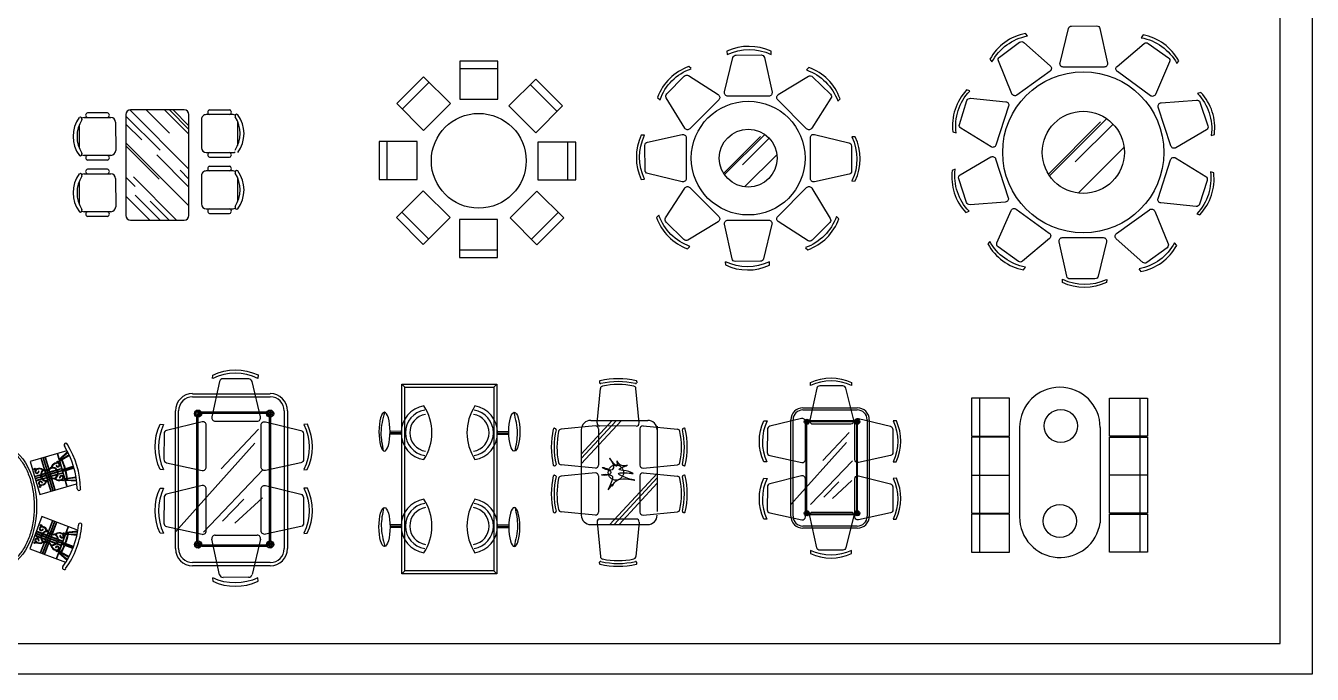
# Model space of a CAD drawing. Header units: inches. Extents: x 10.6 to 53.1, y 11.1 to 35.9.
# Drawn here: x 18.02 to 31.59, y 11.09 to 17.93 of the extents above; entities that cross this region are included whole.
import ezdxf

# ---------------------------------------------------------------- set-up
doc = ezdxf.new("R2010")
doc.units = ezdxf.units.IN
doc.header["$MEASUREMENT"] = 0
for name, color, linetype in [('02', 2, 'Continuous'), ('8', 8, 'Continuous'), ('kadrbm', 4, 'Continuous')]:
    doc.layers.add(name, color=color, linetype=linetype)
pattern_1 = [(50, (21.754027, 13.288311), (0.009508687, -0.000831902), [0.00099427, -0.01093699]), (355, (21.754027, 13.288311), (-0.00183942, 0.00997178), [0.000795417, -0.00874959]), (100.4514, (21.754819, 13.288242), (0.007669273, 0.00913987), [0.000845, -0.00929501]), (46.1842, (21.754027, 13.290962), (0.01414837, -0.00219428), [0.00149141, -0.01640548]), (96.6356, (21.755206, 13.29078), (0.01239078, 0.01291384), [0.0012675, -0.01394251]), (351.1842, (21.754027, 13.290962), (0.01239077, 0.01291385), [0.00119313, -0.01312439]), (21, (21.755353, 13.2902995), (0.00791317, -0.0053375), [0.00099427, -0.01093699]), (326, (21.755353, 13.2902995), (0.00322562, 0.00961328), [0.000795417, -0.00874959]), (71.4514, (21.756012, 13.289855), (0.011138794, 0.004275773), [0.000845, -0.00929501]), (37.5, (21.754027, 13.288311), (0.0001612027, 0.004413159), [0, -0.008643535, 0, -0.00888216, 0, -0.008782733]), (7.5, (21.754027, 13.288311), (0.003487501, 0.005228699), [0, -0.005064157, 0, -0.008444681, 0, -0.003347381]), (327.5, (21.7510707, 13.288311), (0.0070768604, -0.000299009), [0, -0.003314239, 0, -0.010340426, 0, -0.01372095]), (317.5, (21.749745, 13.288311), (0.007731273, 0.001327087), [0, -0.00430851, 0, -0.006867103, 0, -0.009743863])]
pattern_2 = [(50, (27.5972034, 13.3680056), (0.00665608, -0.000582332), [0.00069599, -0.007655892]), (355, (27.5972034, 13.3680056), (-0.001287594, 0.006980245), [0.000556792, -0.006124714]), (100.4514, (27.597758, 13.367957), (0.00536849, 0.00639791), [0.0005915, -0.006506507]), (46.1842, (27.597203, 13.3698615), (0.009903857, -0.001535995), [0.001043985, -0.01148384]), (96.6356, (27.598029, 13.369734), (0.00867355, 0.009039686), [0.00088725, -0.00975976]), (351.1842, (27.597203, 13.369862), (0.00867354, 0.00903969), [0.00083519, -0.00918707]), (21, (27.5981314, 13.3693975), (0.00553922, -0.00373625), [0.00069599, -0.007655892]), (326, (27.5981314, 13.3693975), (0.002257934, 0.006729297), [0.000556792, -0.006124714]), (71.4514, (27.598593, 13.369086), (0.007797156, 0.00299304), [0.0005915, -0.006506507]), (37.5, (27.5972034, 13.3680056), (0.000112842, 0.0030892114), [0, -0.006050475, 0, -0.006217512, 0, -0.006147913]), (7.5, (27.5972034, 13.3680056), (0.002441251, 0.003660089), [0, -0.00354491, 0, -0.005911277, 0, -0.002343167]), (327.5, (27.595134, 13.3680056), (0.0049538023, -0.0002093063), [0, -0.002319967, 0, -0.007238298, 0, -0.009604664]), (317.5, (27.594206, 13.3680056), (0.005411891, 0.000928961), [0, -0.003015957, 0, -0.004806972, 0, -0.006820704])]

# ---------------------------------------------------------------- blocks, each defined once
blk = doc.blocks.new('kadrbm')
at = {"layer": 'kadrbm', "color": 4}
blk.add_lwpolyline([(0, 0), (0, 24.797), (21, 24.797), (21, 0), (0, 0)], close=True, dxfattribs=at)
blk.add_lwpolyline([(20.663, 0.326), (20.663, 24.46), (0.337, 24.46), (0.337, 0.326), (20.663, 0.326)], dxfattribs=at)

msp = doc.modelspace()

# ---------------------------------------------------------------- hatches: boundary and pattern name
at = {"layer": '8'}
h = msp.add_hatch(dxfattribs=at)
h.set_pattern_fill('AR-RROOF', color=256, scale=0.297, angle=315, style=0)
h.set_pattern_definition([(315, (20.05584, 24.08167), (0.672034, -0.252013), [4.455, -0.594, 1.485, -0.297]), (315, (20.44016, 23.90736), (0.069304, 0.489325), [0.891, -0.09801, 1.782, -0.22275]), (315, (20.33935, 24.15517), (1.232763, -0.9513485), [2.376, -0.4158, 1.188, -0.297])])
h.paths.add_polyline_path([(19.691, 15.879, 0.414214), (19.741, 15.929), (19.741, 16.993, 0.414214), (19.691, 17.043), (19.126, 17.043, 0.414214), (19.076, 16.993), (19.076, 15.929, 0.414214), (19.126, 15.879)])
h = msp.add_hatch(dxfattribs=at)
h.set_pattern_fill('AR-RROOF', color=256, scale=0.541785, angle=45, style=0)
h.set_pattern_definition([(45, (-78.5668, 8.44856), (0.4597196, 1.2259188), [8.12677, -1.08357, 2.708924, -0.541785]), (45, (-78.24885, 9.14964), (-0.892622, 0.126423), [1.625354, -0.178789, 3.250708, -0.406339]), (45, (-78.7009, 8.96575), (1.7354414, 2.2487949), [4.334278, -0.758499, 2.167139, -0.541785])])
h.paths.add_polyline_path([(29.604, 16.595, 1), (28.738, 16.595, 1)])
h = msp.add_hatch(dxfattribs=at)
h.set_pattern_fill('AR-RROOF', color=256, scale=0.382436, angle=45, style=0)
h.set_pattern_definition([(45, (-50.41177, 10.7838), (0.324508, 0.8653545), [5.736544, -0.764873, 1.912181, -0.382436]), (45, (-50.1873, 11.27866), (-0.6300862, 0.0892397), [1.147309, -0.126204, 2.294618, -0.286827]), (45, (-50.50642, 11.14885), (1.2250174, 1.5873846), [3.05949, -0.535411, 1.529745, -0.382436])])
h.paths.add_polyline_path([(25.944, 16.534, 1), (25.333, 16.534, 1)])
h = msp.add_hatch(dxfattribs=at)
h.set_pattern_fill('AR-CONC,_I', color=256, scale=0.001326, angle=360, style=2)
h.set_pattern_definition(pattern_1)
edge = h.paths.add_edge_path()
edge.add_arc((19.837, 13.838), 0.038, 0, 360)
h = msp.add_hatch(dxfattribs=at)
h.set_pattern_fill('AR-CONC,_I', color=256, scale=0.001326, angle=360, style=2)
h.set_pattern_definition(pattern_1)
edge = h.paths.add_edge_path()
edge.add_arc((20.597, 13.838), 0.038, 0, 360)
h = msp.add_hatch(dxfattribs=at)
h.set_pattern_fill('AR-CONC,_I', color=256, scale=0.000927987, angle=360, style=2)
h.set_pattern_definition(pattern_2)
edge = h.paths.add_edge_path()
edge.add_arc((26.256, 13.753), 0.0266, 0, 360)
h = msp.add_hatch(dxfattribs=at)
h.set_pattern_fill('AR-CONC,_I', color=256, scale=0.000927987, angle=360, style=2)
h.set_pattern_definition(pattern_2)
edge = h.paths.add_edge_path()
edge.add_arc((26.787, 13.753), 0.0266, 0, 360)
h = msp.add_hatch(dxfattribs=at)
h.set_pattern_fill('AR-CONC,_I', color=256, scale=0.000927987, angle=360, style=2)
h.set_pattern_definition(pattern_2)
edge = h.paths.add_edge_path()
edge.add_arc((26.256, 12.787), 0.0266, 0, 360)
h.paths.add_polyline_path([(26.212, 12.819), (26.213, 12.819), (26.213, 12.82), (26.212, 12.82)], flags=9)
h = msp.add_hatch(dxfattribs=at)
h.set_pattern_fill('AR-CONC,_I', color=256, scale=0.000927987, angle=360, style=2)
h.set_pattern_definition(pattern_2)
edge = h.paths.add_edge_path()
edge.add_arc((26.787, 12.787), 0.0266, 0, 360)
h = msp.add_hatch(dxfattribs=at)
h.set_pattern_fill('AR-CONC,_I', color=256, scale=0.001326, angle=360, style=2)
h.set_pattern_definition(pattern_1)
edge = h.paths.add_edge_path()
edge.add_arc((19.837, 12.458), 0.038, 0, 360)
h.paths.add_polyline_path([(19.775, 12.504), (19.777, 12.504), (19.777, 12.505), (19.775, 12.505)], flags=9)
h = msp.add_hatch(dxfattribs=at)
h.set_pattern_fill('AR-CONC,_I', color=256, scale=0.001326, angle=360, style=2)
h.set_pattern_definition(pattern_1)
edge = h.paths.add_edge_path()
edge.add_arc((20.597, 12.458), 0.038, 0, 360)

# ---------------------------------------------------------------- linework, layer by layer
at = {"layer": '02'}
for p, q in [((22.599, 17.557), (22.599, 17.157)), ((22.999, 17.557), (22.599, 17.557)), ((22.999, 17.157), (22.999, 17.557)), ((22.215, 17.392), (21.932, 17.11)), ((22.498, 17.11), (22.215, 17.392)), ((22.995, 17.475), (22.599, 17.475)), ((23.398, 17.368), (23.115, 17.085)), ((23.68, 17.085), (23.398, 17.368)), ((22.27, 17.332), (21.995, 17.057)), ((23.62, 17.03), (23.345, 17.305)), ((21.932, 17.11), (22.215, 16.827)), ((22.215, 16.827), (22.498, 17.11)), ((22.599, 17.157), (22.999, 17.157)), ((18.636, 16.962), (18.918, 16.962)), ((18.883, 17.012), (18.671, 17.012)), ((19.076, 16.993), (19.076, 15.929)), ((19.691, 17.043), (19.126, 17.043)), ((19.741, 15.929), (19.741, 16.993)), ((20.206, 16.993), (19.923, 16.993)), ((19.959, 17.043), (20.171, 17.043)), ((22.712, 16.999), (22.712, 16.999)), ((22.778, 16.999), (22.778, 16.999)), ((22.845, 16.999), (22.845, 16.999)), ((23.115, 17.085), (23.398, 16.802)), ((23.398, 16.802), (23.68, 17.085)), ((18.586, 16.638), (18.586, 16.886)), ((18.968, 16.912), (18.969, 16.613)), ((19.873, 16.943), (19.873, 16.644)), ((20.255, 16.669), (20.256, 16.917)), ((22.146, 16.709), (21.746, 16.709)), ((21.746, 16.709), (21.746, 16.309)), ((21.827, 16.705), (21.827, 16.316)), ((22.146, 16.309), (22.146, 16.709)), ((23.819, 16.704), (23.419, 16.704)), ((23.419, 16.704), (23.419, 16.304)), ((23.737, 16.308), (23.737, 16.696)), ((23.819, 16.304), (23.819, 16.704)), ((18.919, 16.563), (18.636, 16.563)), ((19.923, 16.594), (20.206, 16.594)), ((18.883, 16.513), (18.671, 16.513)), ((18.883, 16.418), (18.671, 16.418)), ((19.958, 16.544), (20.17, 16.544)), ((19.959, 16.449), (20.171, 16.449)), ((18.586, 16.045), (18.586, 16.292)), ((18.636, 16.368), (18.918, 16.368)), ((18.968, 16.318), (18.969, 16.019)), ((19.873, 16.349), (19.873, 16.05)), ((20.206, 16.399), (19.923, 16.399)), ((20.255, 16.075), (20.256, 16.323)), ((21.746, 16.309), (22.146, 16.309)), ((23.419, 16.304), (23.819, 16.304)), ((22.211, 16.189), (21.928, 15.906)), ((22.494, 15.906), (22.211, 16.189)), ((23.41, 16.186), (23.127, 15.903)), ((23.693, 15.903), (23.41, 16.186)), ((18.919, 15.969), (18.636, 15.969)), ((18.883, 15.919), (18.671, 15.919)), ((19.126, 15.879), (19.691, 15.879)), ((19.923, 16), (20.206, 16)), ((19.958, 15.95), (20.17, 15.95)), ((21.928, 15.906), (22.211, 15.623)), ((21.989, 15.961), (22.264, 15.686)), ((22.211, 15.623), (22.494, 15.906)), ((22.595, 15.886), (22.595, 15.486)), ((22.995, 15.886), (22.595, 15.886)), ((22.995, 15.486), (22.995, 15.886)), ((23.127, 15.903), (23.41, 15.62)), ((23.355, 15.681), (23.63, 15.956)), ((23.41, 15.62), (23.693, 15.903)), ((22.595, 15.486), (22.995, 15.486)), ((22.599, 15.567), (22.988, 15.567)), ((22.017, 14.119), (21.987, 14.149)), ((22.957, 14.119), (22.987, 14.149)), ((24.069, 14.173), (24.071, 14.163)), ((24.464, 14.173), (24.462, 14.163)), ((19.78, 14.048), (20.598, 14.048)), ((19.78, 14.015), (20.598, 14.015)), ((24.044, 13.74), (24.079, 14.103)), ((24.488, 13.74), (24.454, 14.102)), ((27.994, 14.001), (27.994, 13.601)), ((28.394, 14.001), (27.994, 14.001)), ((28.076, 13.997), (28.076, 13.608)), ((28.394, 13.601), (28.394, 14.001)), ((29.767, 13.997), (29.767, 13.608)), ((19.598, 12.414), (19.598, 13.867)), ((19.631, 12.414), (19.631, 13.867)), ((20.558, 13.852), (19.877, 13.852)), ((20.558, 13.839), (19.877, 13.839)), ((20.746, 13.867), (20.746, 12.414)), ((20.779, 13.867), (20.779, 12.414)), ((26.215, 13.9), (26.788, 13.9)), ((26.215, 13.877), (26.788, 13.877)), ((19.822, 13.797), (19.822, 12.493)), ((19.836, 13.797), (19.836, 12.493)), ((20.591, 12.493), (20.591, 13.797)), ((20.604, 12.493), (20.604, 13.797)), ((24.027, 13.708), (23.665, 13.674)), ((23.878, 13.308), (24.301, 13.767)), ((23.878, 13.364), (24.249, 13.767)), ((23.878, 13.412), (24.205, 13.767)), ((23.978, 13.767), (24.578, 13.767)), ((24.458, 13.707), (24.074, 13.708)), ((24.529, 13.708), (24.892, 13.674)), ((24.678, 13.704), (24.678, 12.804)), ((26.088, 12.756), (26.088, 13.773)), ((26.111, 12.756), (26.111, 13.773)), ((26.245, 13.724), (26.245, 12.811)), ((26.254, 13.724), (26.254, 12.811)), ((26.76, 13.762), (26.283, 13.762)), ((26.76, 13.753), (26.283, 13.753)), ((26.783, 12.811), (26.783, 13.724)), ((26.792, 12.811), (26.792, 13.724)), ((26.892, 13.773), (26.892, 12.756)), ((26.915, 13.773), (26.915, 12.756)), ((20.476, 13.675), (20.081, 13.254)), ((21.979, 13.651), (21.861, 13.652)), ((21.979, 13.636), (21.861, 13.637)), ((21.979, 13.621), (21.861, 13.622)), ((22.995, 13.651), (23.114, 13.652)), ((22.996, 13.636), (23.114, 13.637)), ((22.996, 13.621), (23.114, 13.622)), ((23.595, 13.684), (23.605, 13.681)), ((23.878, 13.667), (23.878, 12.767)), ((24.06, 13.678), (24.06, 13.294)), ((24.497, 13.678), (24.497, 13.294)), ((24.962, 13.684), (24.952, 13.681)), ((26.702, 13.639), (26.426, 13.344)), ((27.994, 13.601), (28.394, 13.601)), ((28.394, 13.589), (27.994, 13.589)), ((27.994, 13.589), (27.994, 12.789)), ((28.076, 13.585), (28.076, 13.196)), ((28.394, 12.789), (28.394, 13.589)), ((28.499, 13.692), (28.499, 12.749)), ((29.349, 13.692), (29.349, 12.687)), ((29.767, 13.585), (29.767, 13.196)), ((18.452, 13.446), (18.066, 13.332)), ((18.462, 13.437), (18.374, 13.354)), ((20.437, 13.527), (19.599, 12.59)), ((26.675, 13.535), (26.089, 12.879)), ((18.066, 13.332), (18.169, 12.985)), ((18.229, 13.209), (18.183, 13.363)), ((18.223, 13.244), (18.187, 13.364)), ((18.242, 13.244), (18.205, 13.37)), ((18.247, 13.245), (18.209, 13.371)), ((18.263, 13.251), (18.226, 13.376)), ((18.267, 13.253), (18.23, 13.377)), ((18.455, 13.072), (18.354, 13.414)), ((18.458, 13.073), (18.357, 13.415)), ((18.389, 13.362), (18.375, 13.35)), ((18.396, 13.351), (18.38, 13.34)), ((18.399, 13.346), (18.381, 13.335)), ((18.466, 13.428), (18.394, 13.366)), ((18.478, 13.404), (18.401, 13.354)), ((18.482, 13.396), (18.404, 13.349)), ((24.027, 13.264), (23.665, 13.298)), ((24.294, 13.294), (24.215, 13.294)), ((24.53, 13.264), (24.892, 13.298)), ((26.294, 12.878), (26.736, 13.339)), ((18.176, 13.193), (18.115, 13.176)), ((18.176, 13.187), (18.117, 13.17)), ((18.178, 13.172), (18.121, 13.155)), ((18.18, 13.166), (18.123, 13.149)), ((18.229, 13.209), (18.182, 13.195)), ((18.23, 13.203), (18.182, 13.189)), ((18.235, 13.188), (18.184, 13.173)), ((18.236, 13.183), (18.186, 13.168)), ((18.242, 13.165), (18.196, 13.151)), ((18.243, 13.159), (18.201, 13.147)), ((18.233, 13.21), (18.225, 13.238)), ((18.235, 13.188), (18.23, 13.203)), ((18.251, 13.215), (18.233, 13.21)), ((18.252, 13.21), (18.235, 13.204)), ((18.239, 13.19), (18.235, 13.204)), ((18.242, 13.165), (18.236, 13.183)), ((18.257, 13.195), (18.239, 13.19)), ((18.258, 13.189), (18.241, 13.184)), ((18.246, 13.166), (18.241, 13.184)), ((18.249, 13.139), (18.243, 13.159)), ((18.251, 13.215), (18.244, 13.239)), ((18.264, 13.171), (18.246, 13.166)), ((18.255, 13.217), (18.248, 13.24)), ((18.265, 13.165), (18.248, 13.16)), ((18.253, 13.142), (18.248, 13.16)), ((18.257, 13.195), (18.252, 13.21)), ((18.271, 13.222), (18.255, 13.217)), ((18.273, 13.216), (18.257, 13.211)), ((18.261, 13.196), (18.257, 13.211)), ((18.264, 13.171), (18.258, 13.189)), ((18.277, 13.201), (18.261, 13.196)), ((18.279, 13.195), (18.263, 13.19)), ((18.268, 13.173), (18.263, 13.19)), ((18.271, 13.222), (18.264, 13.245)), ((18.27, 13.151), (18.265, 13.165)), ((18.276, 13.223), (18.268, 13.247)), ((18.284, 13.177), (18.268, 13.173)), ((18.286, 13.172), (18.27, 13.167)), ((18.274, 13.153), (18.27, 13.167)), ((18.277, 13.201), (18.273, 13.216)), ((18.345, 13.243), (18.276, 13.223)), ((18.349, 13.238), (18.277, 13.217)), ((18.282, 13.202), (18.277, 13.217)), ((18.284, 13.177), (18.279, 13.195)), ((18.355, 13.224), (18.282, 13.202)), ((18.356, 13.218), (18.283, 13.196)), ((18.289, 13.179), (18.283, 13.196)), ((18.29, 13.157), (18.286, 13.172)), ((18.357, 13.199), (18.289, 13.179)), ((18.355, 13.192), (18.29, 13.173)), ((18.295, 13.158), (18.29, 13.173)), ((18.4, 13.26), (18.351, 13.245)), ((18.402, 13.254), (18.355, 13.24)), ((18.406, 13.239), (18.361, 13.226)), ((18.408, 13.233), (18.362, 13.22)), ((18.415, 13.21), (18.362, 13.194)), ((18.413, 13.215), (18.363, 13.201)), ((18.432, 13.255), (18.407, 13.247)), ((18.434, 13.249), (18.408, 13.241)), ((18.437, 13.24), (18.411, 13.233)), ((18.438, 13.234), (18.413, 13.227)), ((18.524, 13.282), (18.438, 13.256)), ((18.526, 13.276), (18.44, 13.25)), ((18.529, 13.267), (18.442, 13.242)), ((18.53, 13.261), (18.444, 13.236)), ((18.55, 13.169), (18.461, 13.154)), ((18.552, 13.16), (18.461, 13.149)), ((19.893, 12.589), (20.524, 13.247)), ((23.595, 13.288), (23.605, 13.291)), ((23.595, 13.188), (23.605, 13.186)), ((24.027, 13.212), (23.665, 13.178)), ((24.06, 13.182), (24.06, 12.798)), ((24.18, 12.667), (24.678, 13.208)), ((24.224, 12.667), (24.678, 13.16)), ((24.497, 13.182), (24.497, 12.798)), ((24.529, 13.212), (24.892, 13.178)), ((24.962, 13.288), (24.952, 13.291)), ((24.962, 13.188), (24.952, 13.186)), ((27.994, 13.189), (28.394, 13.189)), ((28.076, 13.185), (28.076, 12.796)), ((29.767, 13.185), (29.767, 12.796)), ((18.19, 13.15), (18.128, 13.131)), ((18.194, 13.145), (18.13, 13.126)), ((18.169, 12.985), (18.555, 13.099)), ((18.284, 13.022), (18.251, 13.132)), ((18.288, 13.023), (18.255, 13.135)), ((18.306, 13.028), (18.271, 13.145)), ((18.31, 13.03), (18.276, 13.147)), ((18.326, 13.034), (18.292, 13.151)), ((18.331, 13.036), (18.297, 13.152)), ((18.454, 13.153), (18.436, 13.15)), ((18.455, 13.148), (18.437, 13.146)), ((18.457, 13.135), (18.44, 13.136)), ((18.556, 13.125), (18.442, 13.131)), ((18.555, 13.134), (18.463, 13.135)), ((24.276, 12.667), (24.678, 13.104)), ((26.594, 13.12), (26.436, 12.958)), ((26.731, 13.131), (26.528, 12.943)), ((20.321, 12.934), (20.095, 12.703)), ((20.516, 12.95), (20.226, 12.682)), ((23.595, 12.793), (23.605, 12.795)), ((24.027, 12.768), (23.665, 12.803)), ((24.53, 12.768), (24.892, 12.803)), ((24.962, 12.793), (24.952, 12.795)), ((26.283, 12.782), (26.76, 12.782)), ((26.283, 12.773), (26.76, 12.773)), ((27.994, 12.789), (28.394, 12.789)), ((27.994, 12.777), (27.994, 12.377)), ((28.394, 12.777), (27.994, 12.777)), ((28.076, 12.773), (28.076, 12.385)), ((28.394, 12.377), (28.394, 12.777)), ((29.767, 12.773), (29.767, 12.385)), ((18.19, 12.751), (18.062, 12.412)), ((18.566, 12.609), (18.19, 12.751)), ((18.245, 12.555), (18.302, 12.706)), ((18.262, 12.586), (18.306, 12.704)), ((18.277, 12.575), (18.323, 12.698)), ((18.281, 12.573), (18.327, 12.696)), ((18.297, 12.568), (18.343, 12.69)), ((18.302, 12.567), (18.347, 12.688)), ((18.344, 12.31), (18.469, 12.643)), ((18.347, 12.309), (18.472, 12.642)), ((21.979, 12.667), (21.861, 12.666)), ((21.979, 12.652), (21.861, 12.651)), ((21.979, 12.637), (21.861, 12.636)), ((22.995, 12.637), (23.114, 12.636)), ((22.996, 12.667), (23.114, 12.666)), ((22.996, 12.652), (23.114, 12.651)), ((23.978, 12.667), (24.578, 12.667)), ((24.044, 12.693), (24.079, 12.331)), ((24.458, 12.726), (24.074, 12.726)), ((24.488, 12.693), (24.454, 12.331)), ((26.788, 12.652), (26.215, 12.652)), ((26.788, 12.629), (26.215, 12.629)), ((18.179, 12.524), (18.116, 12.548)), ((18.178, 12.531), (18.118, 12.554)), ((18.181, 12.55), (18.125, 12.571)), ((18.183, 12.556), (18.127, 12.577)), ((18.19, 12.569), (18.132, 12.591)), ((18.194, 12.575), (18.134, 12.597)), ((18.176, 12.373), (18.217, 12.48)), ((18.181, 12.371), (18.222, 12.481)), ((18.229, 12.512), (18.185, 12.529)), ((18.227, 12.506), (18.185, 12.522)), ((18.235, 12.529), (18.186, 12.548)), ((18.237, 12.535), (18.188, 12.554)), ((18.243, 12.55), (18.196, 12.567)), ((18.245, 12.555), (18.2, 12.572)), ((18.219, 12.487), (18.227, 12.506)), ((18.224, 12.487), (18.231, 12.505)), ((18.229, 12.512), (18.235, 12.529)), ((18.248, 12.498), (18.231, 12.505)), ((18.233, 12.51), (18.24, 12.528)), ((18.25, 12.504), (18.233, 12.51)), ((18.237, 12.535), (18.243, 12.55)), ((18.257, 12.521), (18.24, 12.528)), ((18.242, 12.533), (18.247, 12.548)), ((18.259, 12.527), (18.242, 12.533)), ((18.243, 12.484), (18.248, 12.498)), ((18.264, 12.541), (18.247, 12.548)), ((18.247, 12.483), (18.253, 12.497)), ((18.249, 12.554), (18.259, 12.58)), ((18.267, 12.547), (18.249, 12.554)), ((18.25, 12.504), (18.257, 12.521)), ((18.268, 12.491), (18.253, 12.497)), ((18.255, 12.502), (18.261, 12.52)), ((18.27, 12.496), (18.255, 12.502)), ((18.259, 12.527), (18.264, 12.541)), ((18.277, 12.514), (18.261, 12.52)), ((18.263, 12.525), (18.269, 12.54)), ((18.279, 12.519), (18.263, 12.525)), ((18.263, 12.477), (18.268, 12.491)), ((18.267, 12.547), (18.275, 12.57)), ((18.267, 12.474), (18.273, 12.489)), ((18.284, 12.534), (18.269, 12.54)), ((18.27, 12.496), (18.277, 12.514)), ((18.271, 12.545), (18.279, 12.568)), ((18.287, 12.54), (18.271, 12.545)), ((18.336, 12.465), (18.273, 12.489)), ((18.275, 12.495), (18.281, 12.512)), ((18.341, 12.47), (18.275, 12.495)), ((18.279, 12.519), (18.284, 12.534)), ((18.353, 12.485), (18.281, 12.512)), ((18.283, 12.518), (18.289, 12.532)), ((18.355, 12.491), (18.283, 12.518)), ((18.287, 12.54), (18.295, 12.562)), ((18.358, 12.506), (18.289, 12.532)), ((18.291, 12.538), (18.3, 12.562)), ((18.359, 12.512), (18.291, 12.538)), ((18.403, 12.467), (18.358, 12.483)), ((18.405, 12.472), (18.361, 12.489)), ((18.41, 12.487), (18.364, 12.504)), ((18.412, 12.492), (18.365, 12.51)), ((18.463, 12.562), (18.443, 12.564)), ((18.464, 12.567), (18.445, 12.569)), ((18.465, 12.58), (18.447, 12.579)), ((18.568, 12.597), (18.448, 12.584)), ((18.56, 12.552), (18.469, 12.562)), ((18.561, 12.561), (18.47, 12.567)), ((18.567, 12.587), (18.471, 12.581)), ((20.065, 12.137), (19.982, 12.512)), ((20.018, 12.556), (20.461, 12.556)), ((20.496, 12.512), (20.406, 12.139)), ((18.062, 12.412), (18.439, 12.271)), ((18.198, 12.364), (18.241, 12.479)), ((18.202, 12.363), (18.245, 12.477)), ((18.218, 12.357), (18.261, 12.471)), ((18.222, 12.355), (18.265, 12.468)), ((18.395, 12.443), (18.342, 12.463)), ((18.396, 12.449), (18.347, 12.468)), ((18.456, 12.29), (18.368, 12.365)), ((18.383, 12.359), (18.37, 12.369)), ((18.389, 12.37), (18.374, 12.379)), ((18.392, 12.375), (18.375, 12.383)), ((18.461, 12.298), (18.388, 12.355)), ((18.473, 12.321), (18.395, 12.367)), ((18.478, 12.329), (18.397, 12.372)), ((18.427, 12.449), (18.403, 12.458)), ((18.43, 12.455), (18.405, 12.464)), ((18.433, 12.463), (18.408, 12.473)), ((18.435, 12.469), (18.411, 12.478)), ((18.517, 12.415), (18.433, 12.447)), ((18.52, 12.421), (18.435, 12.452)), ((18.523, 12.429), (18.439, 12.461)), ((18.525, 12.435), (18.441, 12.467)), ((19.877, 12.452), (20.558, 12.452)), ((19.877, 12.439), (20.558, 12.439)), ((27.994, 12.377), (28.394, 12.377)), ((20.598, 12.266), (19.78, 12.266)), ((20.598, 12.233), (19.78, 12.233)), ((24.069, 12.26), (24.071, 12.27)), ((24.464, 12.261), (24.462, 12.27)), ((20.371, 12.111), (20.101, 12.109)), ((22.017, 12.179), (21.987, 12.149)), ((22.957, 12.179), (22.987, 12.149))]:
    msp.add_line(p, q, dxfattribs=at)
for points in [[(29.048, 17.928), (29.311, 17.93, -0.354445), (29.346, 17.902), (29.426, 17.537, -0.479008), (29.392, 17.495), (28.96, 17.495, -0.486085), (28.926, 17.538), (29.014, 17.901, -0.343643)], [(28.288, 17.601), (28.5, 17.757, -0.354445), (28.544, 17.755), (28.823, 17.507, -0.479008), (28.821, 17.452), (28.472, 17.199, -0.486085), (28.418, 17.214), (28.276, 17.559, -0.343643)], [(29.855, 17.745), (30.069, 17.592, -0.354445), (30.081, 17.55), (29.932, 17.207, -0.479008), (29.878, 17.193), (29.53, 17.447, -0.486085), (29.527, 17.502), (29.812, 17.744, -0.343643)], [(25.511, 17.622), (25.774, 17.624, -0.354445), (25.809, 17.596), (25.889, 17.231, -0.479008), (25.854, 17.188), (25.423, 17.188, -0.486085), (25.388, 17.232), (25.477, 17.595, -0.343643)], [(24.779, 17.213), (24.964, 17.4, -0.354445), (25.008, 17.405), (25.322, 17.204, -0.479008), (25.328, 17.149), (25.023, 16.844, -0.486085), (24.968, 16.851), (24.774, 17.17, -0.343643)], [(26.317, 17.393), (26.505, 17.209, -0.354445), (26.51, 17.165), (26.308, 16.85, -0.479008), (26.254, 16.844), (25.949, 17.149, -0.486085), (25.955, 17.204), (26.274, 17.398, -0.343643)], [(27.865, 16.89), (27.944, 17.141, -0.354445), (27.982, 17.165), (28.353, 17.129, -0.479008), (28.383, 17.083), (28.25, 16.672, -0.486085), (28.198, 16.653), (27.88, 16.849, -0.343643)], [(30.401, 17.123), (30.484, 16.874, -0.354445), (30.469, 16.832), (30.147, 16.643, -0.479008), (30.095, 16.663), (29.962, 17.073, -0.486085), (29.993, 17.119), (30.365, 17.147, -0.343643)], [(24.551, 16.406), (24.549, 16.669, -0.354445), (24.576, 16.704), (24.941, 16.784, -0.479008), (24.984, 16.75), (24.984, 16.318, -0.486085), (24.94, 16.284), (24.578, 16.372, -0.343643)], [(26.726, 16.661), (26.728, 16.399, -0.354445), (26.701, 16.364), (26.336, 16.284, -0.479008), (26.293, 16.318), (26.293, 16.75, -0.486085), (26.337, 16.784), (26.699, 16.696, -0.343643)], [(27.941, 16.066), (27.858, 16.315, -0.354445), (27.873, 16.357), (28.195, 16.546, -0.479008), (28.247, 16.526), (28.38, 16.116, -0.486085), (28.349, 16.07), (27.977, 16.042, -0.343643)], [(30.477, 16.299), (30.398, 16.049, -0.354445), (30.36, 16.024), (29.989, 16.061, -0.479008), (29.959, 16.107), (30.092, 16.517, -0.486085), (30.144, 16.536), (30.462, 16.34, -0.343643)], [(24.959, 15.675), (24.772, 15.859, -0.354445), (24.767, 15.903), (24.968, 16.218, -0.479008), (25.023, 16.224), (25.328, 15.919, -0.486085), (25.322, 15.863), (25.003, 15.67, -0.343643)], [(26.498, 15.855), (26.313, 15.668, -0.354445), (26.269, 15.663), (25.955, 15.864, -0.479008), (25.949, 15.919), (26.254, 16.224, -0.486085), (26.309, 16.217), (26.503, 15.898, -0.343643)], [(25.766, 15.446), (25.503, 15.444, -0.354445), (25.468, 15.472), (25.388, 15.837, -0.479008), (25.423, 15.879), (25.854, 15.879, -0.486085), (25.888, 15.836), (25.8, 15.473, -0.343643)], [(28.487, 15.444), (28.273, 15.597, -0.354445), (28.261, 15.64), (28.41, 15.982, -0.479008), (28.464, 15.996), (28.812, 15.743, -0.486085), (28.815, 15.687), (28.53, 15.446, -0.343643)], [(30.054, 15.588), (29.842, 15.432, -0.354445), (29.798, 15.434), (29.519, 15.682, -0.479008), (29.521, 15.737), (29.87, 15.99, -0.486085), (29.924, 15.975), (30.066, 15.63, -0.343643)], [(29.294, 15.261), (29.031, 15.259, -0.354445), (28.996, 15.287), (28.916, 15.652, -0.479008), (28.95, 15.695), (29.382, 15.695, -0.486085), (29.416, 15.651), (29.328, 15.288, -0.343643)], [(20.371, 14.204), (20.101, 14.206, 0.354445), (20.065, 14.178), (19.982, 13.803, 0.479008), (20.018, 13.759), (20.461, 13.759, 0.486085), (20.496, 13.803), (20.406, 14.176, 0.343643)], [(26.637, 14.13), (26.394, 14.131, 0.354445), (26.362, 14.106), (26.288, 13.768, 0.479008), (26.32, 13.729), (26.719, 13.729, 0.486085), (26.75, 13.769), (26.669, 14.105, 0.343643)], [(19.479, 13.626), (19.477, 13.356, 0.354445), (19.505, 13.32), (19.88, 13.238, 0.479008), (19.924, 13.273), (19.924, 13.717, 0.486085), (19.879, 13.752), (19.506, 13.661, 0.343643)], [(20.948, 13.626), (20.95, 13.356, -0.354445), (20.922, 13.32), (20.547, 13.238, -0.479008), (20.503, 13.273), (20.503, 13.717, -0.486085), (20.548, 13.752), (20.92, 13.661, -0.343643)], [(25.841, 13.672), (25.839, 13.429, 0.354445), (25.865, 13.397), (26.202, 13.323, 0.479008), (26.242, 13.355), (26.242, 13.754, 0.486085), (26.201, 13.785), (25.866, 13.704, 0.343643)], [(27.162, 13.672), (27.164, 13.429, -0.354445), (27.138, 13.397), (26.801, 13.323, -0.479008), (26.761, 13.355), (26.761, 13.754, -0.486085), (26.802, 13.785), (27.137, 13.704, -0.343643)], [(25.841, 13.067), (25.839, 12.823, 0.354445), (25.865, 12.791), (26.202, 12.717, 0.479008), (26.242, 12.749), (26.242, 13.148, 0.486085), (26.201, 13.18), (25.866, 13.098, 0.343643)], [(27.162, 13.067), (27.164, 12.823, -0.354445), (27.138, 12.791), (26.801, 12.717, -0.479008), (26.761, 12.749), (26.761, 13.148, -0.486085), (26.802, 13.18), (27.137, 13.098, -0.343643)], [(19.479, 12.953), (19.477, 12.683, 0.354445), (19.505, 12.647), (19.88, 12.565, 0.479008), (19.924, 12.601), (19.924, 13.044, 0.486085), (19.879, 13.079), (19.506, 12.988, 0.343643)], [(20.948, 12.953), (20.95, 12.683, -0.354445), (20.922, 12.647), (20.547, 12.565, -0.479008), (20.503, 12.601), (20.503, 13.044, -0.486085), (20.548, 13.079), (20.92, 12.988, -0.343643)], [(26.637, 12.399), (26.394, 12.397, -0.354445), (26.362, 12.423), (26.288, 12.76, -0.479008), (26.32, 12.8), (26.719, 12.8, -0.486085), (26.75, 12.76), (26.669, 12.424, -0.343643)]]:
    msp.add_lwpolyline(points, format="xyb", close=True, dxfattribs=at)
for points in [[(28.584, 17.823), (28.563, 17.85, 0.22351), (28.186, 17.577), (28.208, 17.549, -0.225963), (28.583, 17.823, 0.224559)], [(30.158, 17.533), (30.177, 17.561, 0.22351), (29.801, 17.835), (29.781, 17.805, -0.225963), (30.157, 17.534, 0.224559)], [(25.881, 17.628), (25.879, 17.661, 0.22351), (25.414, 17.662), (25.415, 17.626, -0.225963), (25.879, 17.628, 0.224559)], [(25.036, 17.479), (25.012, 17.501, 0.22351), (24.682, 17.173), (24.708, 17.149, -0.225963), (25.035, 17.478, 0.224559)], [(26.583, 17.136), (26.606, 17.161, 0.22351), (26.278, 17.491), (26.253, 17.464, -0.225963), (26.582, 17.137, 0.224559)], [(27.974, 17.244), (27.941, 17.253, 0.22351), (27.796, 16.81), (27.831, 16.8, -0.225963), (27.973, 17.242, 0.224559)], [(30.521, 16.773), (30.553, 16.785, 0.22351), (30.41, 17.228), (30.376, 17.216, -0.225963), (30.521, 16.775, 0.224559)], [(24.545, 16.776), (24.511, 16.775, 0.22351), (24.51, 16.309), (24.546, 16.311, -0.225963), (24.545, 16.775, 0.224559)], [(26.732, 16.292), (26.766, 16.293, 0.22351), (26.767, 16.759), (26.731, 16.757, -0.225963), (26.732, 16.293, 0.224559)], [(27.821, 16.416), (27.789, 16.404, 0.22351), (27.932, 15.961), (27.966, 15.973, -0.225963), (27.821, 16.415, 0.224559)], [(30.368, 15.946), (30.401, 15.937, 0.22351), (30.546, 16.379), (30.511, 16.389, -0.225963), (30.369, 15.947, 0.224559)], [(24.694, 15.932), (24.671, 15.907, 0.22351), (24.999, 15.577), (25.024, 15.603, -0.225963), (24.695, 15.931, 0.224559)], [(26.241, 15.589), (26.265, 15.566, 0.22351), (26.595, 15.895), (26.569, 15.919, -0.225963), (26.241, 15.59, 0.224559)], [(28.184, 15.656), (28.165, 15.629, 0.22351), (28.541, 15.354), (28.561, 15.384, -0.225963), (28.185, 15.656, 0.224559)], [(29.758, 15.366), (29.779, 15.339, 0.22351), (30.156, 15.612), (30.134, 15.641, -0.225963), (29.759, 15.367, 0.224559)], [(25.396, 15.44), (25.397, 15.407, 0.22351), (25.863, 15.405), (25.862, 15.441, -0.225963), (25.397, 15.44, 0.224559)], [(29.418, 15.255), (29.417, 15.222, -0.22351), (28.951, 15.221), (28.953, 15.257, 0.225963), (29.417, 15.255, -0.224559)], [(19.991, 14.21), (19.992, 14.245, -0.22351), (20.47, 14.246), (20.469, 14.209, 0.225963), (19.992, 14.21, -0.224559)], [(26.295, 14.135), (26.296, 14.166, -0.22351), (26.727, 14.167), (26.726, 14.134, 0.225963), (26.296, 14.135, -0.224559)], [(19.473, 13.246), (19.438, 13.247, -0.22351), (19.437, 13.726), (19.474, 13.725, 0.225963), (19.473, 13.247, -0.224559)], [(20.954, 13.246), (20.989, 13.247, 0.22351), (20.99, 13.726), (20.953, 13.725, -0.225963), (20.954, 13.247, 0.224559)], [(25.835, 13.33), (25.804, 13.331, -0.22351), (25.803, 13.762), (25.837, 13.761, 0.225963), (25.835, 13.331, -0.224559)], [(27.167, 13.33), (27.198, 13.331, 0.22351), (27.2, 13.762), (27.166, 13.761, -0.225963), (27.167, 13.331, 0.224559)], [(19.473, 12.573), (19.438, 12.575, -0.22351), (19.437, 13.053), (19.474, 13.052, 0.225963), (19.473, 12.575, -0.224559)], [(20.954, 12.573), (20.989, 12.575, 0.22351), (20.99, 13.053), (20.953, 13.052, -0.225963), (20.954, 12.575, 0.224559)], [(25.835, 12.725), (25.804, 12.726, -0.22351), (25.803, 13.156), (25.837, 13.155, 0.225963), (25.835, 12.726, -0.224559)], [(27.167, 12.725), (27.198, 12.726, 0.22351), (27.2, 13.156), (27.166, 13.155, -0.225963), (27.167, 12.726, 0.224559)], [(26.295, 12.394), (26.296, 12.363, 0.22351), (26.727, 12.362), (26.726, 12.395, -0.225963), (26.296, 12.394, 0.224559)], [(19.991, 12.105), (19.992, 12.07, 0.22351), (20.47, 12.069), (20.469, 12.106, -0.225963), (19.992, 12.105, 0.224559)]]:
    msp.add_lwpolyline(points, format="xyb", dxfattribs=at)
for points in [[(21.987, 12.149), (21.987, 14.149), (22.987, 14.149), (22.987, 12.149)], [(22.017, 12.179), (22.017, 14.119), (22.957, 14.119), (22.957, 12.179)], [(29.449, 14.001), (29.849, 14.001), (29.849, 13.601), (29.449, 13.601)], [(29.449, 12.777), (29.849, 12.777), (29.849, 12.377), (29.449, 12.377)]]:
    msp.add_lwpolyline(points, close=True, dxfattribs=at)
for points in [[(29.849, 13.589), (29.849, 12.789), (29.449, 12.789), (29.449, 13.589)], [(29.449, 13.589), (29.849, 13.589)], [(29.849, 13.189), (29.449, 13.189)]]:
    msp.add_lwpolyline(points, dxfattribs=at)
for centre, radius in [((29.171, 16.595), 0.85), ((25.638, 16.534), 0.6), ((22.797, 16.506), 0.5), ((29.171, 16.595), 0.433), ((25.638, 16.534), 0.305), ((19.837, 13.838), 0.038), ((20.597, 13.838), 0.038), ((28.934, 13.708), 0.175), ((26.256, 13.753), 0.0266), ((26.787, 13.753), 0.0266), ((18.356, 13.329), 0.00767), ((24.243, 13.216), 0.0808), ((18.116, 13.254), 0.00767), ((18.172, 13.066), 0.00767), ((18.413, 13.137), 0.00767), ((26.256, 12.787), 0.0266), ((26.787, 12.787), 0.0266), ((28.924, 12.705), 0.175), ((18.182, 12.659), 0.00767), ((18.113, 12.475), 0.00767), ((18.419, 12.574), 0.00767), ((19.837, 12.458), 0.038), ((20.597, 12.458), 0.038), ((18.349, 12.387), 0.00767)]:
    msp.add_circle(centre, radius, dxfattribs=at)
for centre, radius, start, end in [((18.852, 16.763), 0.333, 143.1874, 216.9272), ((18.597, 16.947), 0.0182, 328.0299, 126.7474), ((18.636, 16.912), 0.0499, 90.0573, 117.6417), ((18.678, 16.987), 0.026, 106.3175, 253.7971), ((18.876, 16.987), 0.026, 286.3175, 73.7971), ((18.918, 16.912), 0.0499, 0.0573, 90.0573), ((19.126, 16.993), 0.0499, 90, 180), ((19.691, 16.993), 0.0499, 0, 90), ((19.923, 16.943), 0.0499, 89.9427, 179.9427), ((19.966, 17.018), 0.026, 106.2029, 253.6825), ((20.163, 17.018), 0.026, 286.2029, 73.6825), ((20.206, 16.943), 0.0499, 62.3583, 89.9427), ((20.245, 16.978), 0.0182, 53.2526, 211.9701), ((19.953, 16.793), 0.327, 327.5185, 32.367), ((19.989, 16.793), 0.333, 323.0728, 36.8126), ((18.888, 16.763), 0.327, 147.633, 212.4815), ((18.597, 16.577), 0.0182, 233.3672, 32.0847), ((18.636, 16.613), 0.0499, 242.4729, 270.0573), ((18.679, 16.538), 0.026, 106.3175, 253.7971), ((18.876, 16.538), 0.026, 286.3175, 73.7971), ((18.919, 16.613), 0.0499, 270.0573, 0.0573), ((19.923, 16.644), 0.0499, 179.9427, 269.9427), ((19.965, 16.569), 0.026, 106.2029, 253.6825), ((20.163, 16.569), 0.026, 286.2029, 73.6825), ((20.206, 16.643), 0.0499, 269.9427, 297.5271), ((18.678, 16.393), 0.026, 106.3175, 253.7971), ((18.876, 16.393), 0.026, 286.3175, 73.7971), ((19.966, 16.424), 0.026, 106.2029, 253.6825), ((20.163, 16.424), 0.026, 286.2029, 73.6825), ((18.852, 16.169), 0.333, 143.1874, 216.9272), ((18.888, 16.169), 0.327, 147.633, 212.4815), ((18.597, 16.353), 0.0182, 328.0299, 126.7474), ((18.636, 16.318), 0.0499, 90.0573, 117.6417), ((18.918, 16.318), 0.0499, 0.0573, 90.0573), ((19.923, 16.349), 0.0499, 89.9427, 179.9427), ((20.206, 16.349), 0.0499, 62.3583, 89.9427), ((20.245, 16.384), 0.0182, 53.2526, 211.9701), ((19.953, 16.199), 0.327, 327.5185, 32.367), ((19.989, 16.199), 0.333, 323.0728, 36.8126), ((18.919, 16.019), 0.0499, 270.0573, 0.0573), ((19.923, 16.05), 0.0499, 179.9427, 269.9427), ((20.245, 16.014), 0.0182, 147.9153, 306.6328), ((18.597, 15.983), 0.0182, 233.3672, 32.0847), ((18.636, 16.019), 0.0499, 242.4729, 270.0573), ((18.679, 15.944), 0.026, 106.3175, 253.7971), ((18.876, 15.944), 0.026, 286.3175, 73.7971), ((19.126, 15.929), 0.0499, 180, 270), ((19.691, 15.929), 0.0499, 270, 0), ((19.965, 15.975), 0.026, 106.2029, 253.6825), ((20.163, 15.975), 0.026, 286.2029, 73.6825), ((20.206, 16.05), 0.0499, 269.9427, 297.5271), ((24.079, 14.175), 0.01, 102.9811, 193.6679), ((24.081, 14.165), 0.01, 193.6679, 282.9728), ((24.266, 13.362), 0.844, 76.9473, 102.9811), ((24.109, 14.1), 0.03, 102.0524, 174.5882), ((24.266, 13.362), 0.814, 76.9556, 102.9728), ((24.266, 13.362), 0.784, 77.876, 102.0524), ((24.424, 14.1), 0.03, 5.3401, 77.876), ((24.452, 14.165), 0.01, 256.9556, 346.2605), ((24.454, 14.175), 0.01, 346.2605, 76.9473), ((28.924, 13.692), 0.425, 0, 180), ((19.78, 13.867), 0.182, 90, 180), ((19.78, 13.867), 0.148, 90, 180), ((20.598, 13.867), 0.182, 0, 90), ((20.598, 13.867), 0.148, 0, 90), ((22.266, 13.636), 0.287, 99.3768, 260.6232), ((22.266, 13.636), 0.242, 99.3768, 260.6232), ((21.787, 13.636), 0.516, 326.7706, 33.2294), ((23.188, 13.636), 0.516, 146.7706, 213.2294), ((22.709, 13.636), 0.242, 279.3768, 80.6232), ((22.709, 13.636), 0.287, 279.3768, 80.6232), ((26.215, 13.773), 0.127, 90, 180), ((26.215, 13.773), 0.104, 90, 180), ((26.788, 13.773), 0.127, 0, 90), ((26.788, 13.773), 0.104, 0, 90), ((22.266, 13.636), 0.197, 99.3768, 260.6232), ((22.709, 13.636), 0.197, 279.3768, 80.6232), ((23.978, 13.667), 0.1, 90, 180), ((24.03, 13.678), 0.03, 359.9642, 95.3401), ((24.074, 13.738), 0.03, 174.5882, 269.9642), ((24.458, 13.737), 0.03, 269.9642, 5.3401), ((24.527, 13.678), 0.03, 84.6599, 180.0358), ((24.578, 13.667), 0.1, 0, 90), ((24.405, 13.485), 0.844, 166.9473, 192.9811), ((23.593, 13.674), 0.01, 76.2605, 166.9473), ((24.405, 13.485), 0.814, 166.9556, 192.9728), ((23.602, 13.671), 0.01, 346.9556, 76.2605), ((24.405, 13.485), 0.784, 167.876, 192.0524), ((23.668, 13.644), 0.03, 95.3401, 167.876), ((24.889, 13.644), 0.03, 12.124, 84.6599), ((24.151, 13.485), 0.784, 347.9476, 12.124), ((24.954, 13.671), 0.01, 103.7395, 193.0444), ((24.151, 13.485), 0.814, 347.0272, 13.0444), ((24.964, 13.674), 0.01, 13.0527, 103.7395), ((24.151, 13.485), 0.844, 347.0189, 13.0527), ((18.443, 13.506), 0.019, 23.5211, 230.1215), ((17.661, 13.024), 0.901, 1.3573, 31.5322), ((17.661, 13.024), 0.937, 1.3573, 31.5322), ((18.354, 13.255), 0.0654, 84.0773, 144.7052), ((18.354, 13.255), 0.0593, 84.0773, 143.9451), ((18.358, 13.298), 0.0217, 212.4909, 84.0773), ((18.358, 13.298), 0.0157, 212.4909, 84.0773), ((17.754, 12.961), 0.751, 31.2442, 32.2402), ((17.76, 12.962), 0.751, 31.4367, 32.4936), ((17.711, 13.045), 0.751, 16.2396, 23.7138), ((17.718, 13.045), 0.751, 16.3473, 23.8899), ((23.592, 13.298), 0.01, 192.9811, 283.6679), ((23.602, 13.3), 0.01, 283.6679, 12.9728), ((23.668, 13.328), 0.03, 192.0524, 264.5882), ((24.889, 13.328), 0.03, 275.4118, 347.9476), ((24.955, 13.3), 0.01, 167.0272, 256.3321), ((24.964, 13.298), 0.01, 256.3321, 347.0189), ((18.139, 13.229), 0.0217, 128.8122, 0.3986), ((18.139, 13.229), 0.0157, 128.8122, 0.3986), ((18.166, 13.195), 0.0654, 68.1679, 128.8122), ((18.166, 13.195), 0.0593, 68.7024, 128.8122), ((18.157, 13.23), 0.00308, 343.6444, 196.4448), ((18.241, 13.19), 0.0652, 126.4492, 177.2787), ((18.241, 13.19), 0.0652, 182.8241, 196.5241), ((18.241, 13.19), 0.0652, 201.8499, 218.6655), ((18.241, 13.19), 0.0591, 122.1227, 175.2281), ((18.241, 13.19), 0.0591, 181.3992, 196.5322), ((18.241, 13.19), 0.0591, 202.4048, 221.0817), ((18.23, 13.318), 0.0803, 237.667, 249.3756), ((18.23, 13.318), 0.0743, 237.2362, 260.3531), ((18.23, 13.318), 0.0803, 254.8338, 262.447), ((18.23, 13.318), 0.0743, 264.2421, 278.9643), ((18.23, 13.318), 0.0803, 265.9919, 279.5303), ((18.23, 13.318), 0.0743, 282.5305, 295.5815), ((18.23, 13.318), 0.0803, 282.8256, 294.8885), ((18.23, 13.318), 0.0743, 299.1958, 340.2036), ((18.23, 13.318), 0.0803, 298.2216, 316.879), ((18.301, 13.208), 0.0562, 38.8153, 102.3236), ((18.301, 13.208), 0.0623, 36.5425, 96.8187), ((18.23, 13.318), 0.0803, 323.4236, 340.2036), ((18.301, 13.208), 0.0562, 290.5659, 343.3517), ((18.301, 13.208), 0.0623, 296.0709, 346.9094), ((18.343, 13.288), 0.00297, 1.503, 211.3865), ((18.301, 13.208), 0.0562, 16.3528, 32.2876), ((18.301, 13.208), 0.0623, 16.3617, 30.714), ((18.301, 13.208), 0.0562, 350.4426, 10.1755), ((18.301, 13.208), 0.0623, 353.1278, 10.7866), ((18.398, 13.163), 0.0217, 308.8122, 180.3986), ((18.379, 13.163), 0.00302, 176.098, 359.8984), ((18.398, 13.163), 0.0157, 308.8122, 180.3986), ((17.711, 13.045), 0.751, 15.0687, 15.7713), ((17.711, 13.045), 0.751, 8.3043, 14.6001), ((17.718, 13.045), 0.751, 15.1764, 15.879), ((17.718, 13.045), 0.751, 8.3605, 14.7079), ((24.405, 12.99), 0.844, 166.9473, 192.9811), ((23.593, 13.178), 0.01, 76.2605, 166.9473), ((24.405, 12.99), 0.814, 166.9556, 192.9728), ((23.602, 13.176), 0.01, 346.9556, 76.2605), ((23.668, 13.148), 0.03, 95.3401, 167.876), ((24.03, 13.294), 0.03, 264.5882, 359.9642), ((24.03, 13.182), 0.03, 359.9642, 95.3401), ((24.527, 13.294), 0.03, 180.0358, 275.4118), ((24.527, 13.182), 0.03, 84.6599, 180.0358), ((24.889, 13.148), 0.03, 12.124, 84.6599), ((24.954, 13.176), 0.01, 103.7395, 193.0444), ((24.151, 12.99), 0.814, 347.0272, 13.0444), ((24.964, 13.178), 0.01, 13.0527, 103.7395), ((24.151, 12.99), 0.844, 347.0189, 13.0527), ((18.176, 13.102), 0.0217, 32.4909, 264.0773), ((18.176, 13.102), 0.0157, 32.4909, 264.0773), ((18.18, 13.146), 0.0593, 264.0773, 324.1871), ((18.18, 13.146), 0.0654, 264.0773, 324.7216), ((18.192, 13.112), 0.00346, 196.4448, 58.9723), ((18.241, 13.19), 0.0652, 224.5433, 266.8311), ((18.241, 13.19), 0.0591, 227.7217, 270.7669), ((18.301, 13.077), 0.0803, 143.5139, 155.6534), ((18.301, 13.077), 0.0743, 132.5364, 155.6534), ((18.301, 13.077), 0.0803, 130.4425, 138.0558), ((18.301, 13.077), 0.0803, 113.3592, 126.8977), ((18.301, 13.077), 0.0743, 113.9252, 128.6474), ((18.301, 13.077), 0.0803, 98.0011, 110.0639), ((18.301, 13.077), 0.0743, 97.308, 110.359), ((18.301, 13.077), 0.0803, 76.0105, 94.6679), ((18.301, 13.077), 0.0743, 52.6859, 93.6937), ((18.301, 13.077), 0.0803, 53.2986, 69.4659), ((18.371, 13.197), 0.0654, 248.1843, 308.8122), ((18.371, 13.197), 0.0593, 248.9444, 308.8122), ((17.711, 13.045), 0.751, 6.929, 7.9058), ((17.718, 13.045), 0.751, 6.9017, 7.9443), ((18.581, 13.045), 0.0188, 179.3529, 0.7365), ((24.405, 12.99), 0.784, 167.876, 192.0524), ((24.151, 12.99), 0.784, 347.9476, 12.124), ((22.266, 12.652), 0.287, 99.3768, 260.6232), ((22.266, 12.652), 0.242, 99.3768, 260.6232), ((21.787, 12.652), 0.516, 326.7706, 33.2294), ((23.188, 12.652), 0.516, 146.7706, 213.2294), ((22.709, 12.652), 0.242, 279.3768, 80.6232), ((22.709, 12.652), 0.287, 279.3768, 80.6232), ((22.266, 12.652), 0.197, 99.3768, 260.6232), ((22.709, 12.652), 0.197, 279.3768, 80.6232), ((23.592, 12.803), 0.01, 192.9811, 283.6679), ((23.602, 12.805), 0.01, 283.6679, 12.9728), ((23.668, 12.833), 0.03, 192.0524, 264.5882), ((23.978, 12.767), 0.1, 180, 270), ((24.03, 12.798), 0.03, 264.5882, 359.9642), ((24.527, 12.798), 0.03, 180.0358, 275.4118), ((24.578, 12.767), 0.1, 270, 0), ((24.889, 12.833), 0.03, 275.4118, 347.9476), ((24.955, 12.805), 0.01, 167.0272, 256.3321), ((24.964, 12.803), 0.01, 256.3321, 347.0189), ((26.215, 12.756), 0.127, 180, 270), ((26.215, 12.756), 0.104, 180, 270), ((26.788, 12.756), 0.127, 270, 0), ((26.788, 12.756), 0.104, 270, 0), ((18.185, 12.625), 0.0217, 91.7687, 323.3551), ((18.185, 12.625), 0.0157, 91.7687, 323.3551), ((18.186, 12.582), 0.0654, 31.1244, 91.7687), ((18.186, 12.582), 0.0593, 31.6589, 91.7687), ((18.201, 12.615), 0.00308, 306.6009, 159.4013), ((17.68, 12.749), 0.901, 324.3138, 354.4887), ((17.68, 12.749), 0.937, 324.3138, 354.4887), ((18.595, 12.664), 0.019, 346.4776, 193.078), ((24.074, 12.696), 0.03, 90.0358, 185.4118), ((24.458, 12.696), 0.03, 354.6599, 90.0358), ((28.926, 12.747), 0.427, 179.7802, 351.935), ((18.139, 12.502), 0.0217, 355.4474, 227.0338), ((18.139, 12.502), 0.0157, 355.4474, 227.0338), ((18.169, 12.534), 0.0654, 227.0338, 287.6781), ((18.169, 12.534), 0.0593, 227.0338, 287.1436), ((18.157, 12.499), 0.00346, 159.4013, 21.9288), ((18.244, 12.533), 0.0652, 164.8064, 181.622), ((18.244, 12.533), 0.0652, 187.4998, 229.7876), ((18.244, 12.533), 0.0652, 145.7805, 159.4806), ((18.244, 12.533), 0.0591, 165.3613, 184.0382), ((18.244, 12.533), 0.0591, 190.6782, 233.7234), ((18.224, 12.406), 0.0803, 106.4704, 118.6098), ((18.244, 12.533), 0.0591, 144.3557, 159.4887), ((18.224, 12.406), 0.0743, 95.4929, 118.6098), ((18.244, 12.533), 0.0652, 89.4057, 140.2352), ((18.244, 12.533), 0.0591, 85.0791, 138.1846), ((18.224, 12.406), 0.0803, 93.399, 101.0123), ((18.224, 12.406), 0.0743, 76.8817, 91.6039), ((18.224, 12.406), 0.0803, 76.3157, 89.8542), ((18.312, 12.641), 0.0803, 200.6235, 212.3321), ((18.312, 12.641), 0.0743, 200.1927, 223.3096), ((18.224, 12.406), 0.0803, 60.9576, 73.0204), ((18.312, 12.641), 0.0803, 217.7903, 225.4035), ((18.312, 12.641), 0.0803, 228.9483, 242.4868), ((18.312, 12.641), 0.0743, 227.1986, 241.9208), ((18.312, 12.641), 0.0803, 245.7821, 257.845), ((18.312, 12.641), 0.0743, 245.487, 258.538), ((18.312, 12.641), 0.0803, 261.1781, 279.8355), ((18.312, 12.641), 0.0743, 262.1523, 303.1601), ((18.302, 12.511), 0.0562, 1.7718, 65.2801), ((18.302, 12.511), 0.0623, 359.499, 59.7751), ((18.312, 12.641), 0.0803, 286.3801, 303.1601), ((18.302, 12.511), 0.0562, 313.3991, 333.132), ((18.302, 12.511), 0.0623, 316.0843, 333.7431), ((18.373, 12.516), 0.0654, 47.0338, 107.6617), ((18.373, 12.516), 0.0593, 47.0338, 106.9016), ((18.302, 12.511), 0.0562, 339.3093, 355.2441), ((18.302, 12.511), 0.0623, 339.3182, 353.6705), ((18.402, 12.548), 0.0217, 175.4474, 47.0338), ((18.384, 12.55), 0.00297, 324.4595, 174.343), ((18.402, 12.548), 0.0157, 175.4474, 47.0338), ((17.733, 12.736), 0.751, 339.1961, 346.6703), ((17.738, 12.732), 0.751, 339.3038, 346.8464), ((17.717, 12.643), 0.751, 354.2007, 355.1967), ((17.723, 12.64), 0.751, 354.3932, 355.4501), ((20.018, 12.52), 0.0363, 90.0387, 192.4179), ((20.461, 12.52), 0.0363, 346.344, 90.0387), ((18.224, 12.406), 0.0743, 60.2645, 73.3155), ((18.224, 12.406), 0.0743, 15.6424, 56.6502), ((18.224, 12.406), 0.0803, 38.967, 57.6244), ((18.302, 12.511), 0.0562, 253.5224, 306.3082), ((18.302, 12.511), 0.0623, 259.0274, 309.8659), ((18.224, 12.406), 0.0803, 16.2551, 32.4224), ((18.351, 12.46), 0.0654, 211.1408, 271.7687), ((18.351, 12.46), 0.0593, 211.9009, 271.7687), ((18.353, 12.417), 0.0217, 271.7687, 143.3551), ((18.338, 12.428), 0.00302, 139.0545, 322.8549), ((18.353, 12.417), 0.0157, 271.7687, 143.3551), ((17.733, 12.736), 0.751, 329.8855, 330.8623), ((17.738, 12.732), 0.751, 329.8582, 330.9008), ((17.733, 12.736), 0.751, 331.2608, 337.5566), ((17.738, 12.732), 0.751, 331.317, 337.6644), ((17.733, 12.736), 0.751, 338.0251, 338.7278), ((17.738, 12.732), 0.751, 338.1329, 338.8355), ((19.78, 12.414), 0.182, 180, 270), ((19.78, 12.414), 0.148, 180, 270), ((20.598, 12.414), 0.148, 270, 0), ((20.598, 12.414), 0.182, 270, 0), ((18.427, 12.212), 0.0188, 142.3094, 323.693), ((24.079, 12.258), 0.01, 166.3321, 257.0189), ((24.081, 12.268), 0.01, 77.0272, 166.3321), ((24.266, 13.071), 0.844, 257.0189, 283.0527), ((24.109, 12.333), 0.03, 185.4118, 257.9476), ((24.266, 13.071), 0.814, 257.0272, 283.0444), ((24.266, 13.071), 0.784, 257.9476, 282.124), ((24.424, 12.334), 0.03, 282.124, 354.6599), ((24.452, 12.268), 0.01, 13.7395, 103.0444), ((24.454, 12.258), 0.01, 283.0527, 13.7395), ((20.1, 12.145), 0.0363, 192.4179, 270.4843), ((20.37, 12.147), 0.0363, 270.4843, 346.344)]:
    msp.add_arc(centre, radius, start, end, dxfattribs=at)
at = {"layer": '02', "extrusion": (0, 0, -1)}
for centre, major_axis in [((21.803, 13.647), (0, 0.205)), ((23.172, 12.642), (0, -0.205))]:
    msp.add_ellipse(centre, major_axis=major_axis, ratio=0.285714, dxfattribs=at)
at = {"layer": '02'}
for centre, major_axis, ratio in [((23.172, 13.647), (0, 0.205), 0.285714), ((17.735, 12.858), (0, 0.65), 0.615385), ((21.803, 12.642), (0, -0.205), 0.285714)]:
    msp.add_ellipse(centre, major_axis=major_axis, ratio=ratio, dxfattribs=at)
for points in [[(21.794, 13.444), (21.769, 13.635), (21.805, 13.851)], [(23.18, 13.444), (23.205, 13.635), (23.169, 13.851)], [(21.794, 12.845), (21.769, 12.653), (21.805, 12.437)], [(23.18, 12.845), (23.205, 12.653), (23.169, 12.437)]]:
    msp.add_spline(points, degree=3, dxfattribs=at)
for points, knots in [([(17.735, 13.483), (17.722, 13.483), (17.709, 13.482), (17.682, 13.477), (17.667, 13.473), (17.638, 13.462), (17.624, 13.455), (17.596, 13.438), (17.582, 13.428), (17.555, 13.406), (17.542, 13.393), (17.517, 13.365), (17.504, 13.35), (17.481, 13.317), (17.47, 13.299), (17.449, 13.261), (17.439, 13.241), (17.421, 13.199), (17.413, 13.177), (17.398, 13.132), (17.392, 13.109), (17.38, 13.061), (17.376, 13.036), (17.368, 12.986), (17.365, 12.961), (17.361, 12.91), (17.36, 12.884), (17.36, 12.832), (17.361, 12.806), (17.365, 12.755), (17.368, 12.73), (17.376, 12.68), (17.38, 12.655), (17.392, 12.607), (17.398, 12.584), (17.413, 12.539), (17.421, 12.517), (17.439, 12.475), (17.449, 12.455), (17.47, 12.417), (17.481, 12.399), (17.504, 12.366), (17.516, 12.351), (17.542, 12.323), (17.555, 12.31), (17.582, 12.288), (17.596, 12.278), (17.624, 12.261), (17.638, 12.254), (17.667, 12.243), (17.682, 12.239), (17.711, 12.234), (17.725, 12.233), (17.755, 12.233), (17.769, 12.235), (17.798, 12.242), (17.813, 12.246), (17.841, 12.258), (17.856, 12.266), (17.884, 12.284), (17.897, 12.295), (17.924, 12.318), (17.937, 12.332), (17.962, 12.361), (17.974, 12.377), (17.997, 12.411), (18.008, 12.429), (18.028, 12.468), (18.037, 12.489), (18.055, 12.531), (18.063, 12.553), (18.077, 12.599), (18.083, 12.623), (18.093, 12.672), (18.098, 12.696), (18.104, 12.747), (18.107, 12.772), (18.11, 12.824), (18.11, 12.849), (18.11, 12.901), (18.108, 12.927), (18.103, 12.978), (18.1, 13.003), (18.092, 13.052), (18.087, 13.077), (18.074, 13.124), (18.068, 13.147), (18.052, 13.192), (18.043, 13.213), (18.025, 13.254), (18.015, 13.274), (17.993, 13.311), (17.982, 13.328), (17.958, 13.36), (17.945, 13.375), (17.92, 13.402), (17.906, 13.414), (17.879, 13.435), (17.865, 13.444), (17.837, 13.46), (17.822, 13.466), (17.793, 13.476), (17.779, 13.479), (17.755, 13.482), (17.745, 13.483), (17.735, 13.483)], [0, 0, 0, 0, 0.108177, 0.108177, 0.230052, 0.230052, 0.351927, 0.351927, 0.473802, 0.473802, 0.595677, 0.595677, 0.717553, 0.717553, 0.839428, 0.839428, 0.961303, 0.961303, 1.083178, 1.083178, 1.205054, 1.205054, 1.326929, 1.326929, 1.448804, 1.448804, 1.570679, 1.570679, 1.692554, 1.692554, 1.81443, 1.81443, 1.936305, 1.936305, 2.05818, 2.05818, 2.180055, 2.180055, 2.301931, 2.301931, 2.423806, 2.423806, 2.545681, 2.545681, 2.667556, 2.667556, 2.789431, 2.789431, 2.911307, 2.911307, 3.033182, 3.033182, 3.155057, 3.155057, 3.276932, 3.276932, 3.398808, 3.398808, 3.520683, 3.520683, 3.642558, 3.642558, 3.764433, 3.764433, 3.886308, 3.886308, 4.008184, 4.008184, 4.130059, 4.130059, 4.251934, 4.251934, 4.373809, 4.373809, 4.495685, 4.495685, 4.61756, 4.61756, 4.739435, 4.739435, 4.86131, 4.86131, 4.983186, 4.983186, 5.105061, 5.105061, 5.226936, 5.226936, 5.348811, 5.348811, 5.470686, 5.470686, 5.592562, 5.592562, 5.714437, 5.714437, 5.836312, 5.836312, 5.958187, 5.958187, 6.080063, 6.080063, 6.201938, 6.201938, 6.283185, 6.283185, 6.283185, 6.283185]), ([(24.205, 13.071), (24.219, 13.098), (24.261, 13.181), (24.548, 13.11), (24.337, 13.158), (24.241, 13.217), (24.356, 13.216), (24.452, 13.2), (24.352, 13.241), (24.22, 13.242), (24.424, 13.315), (24.284, 13.266), (24.244, 13.377), (24.267, 13.254), (24.211, 13.324), (24.142, 13.411), (24.236, 13.291), (24.19, 13.217), (24.018, 13.304), (24.217, 13.24), (24.161, 13.178), (24.028, 13.194), (24.215, 13.209), (24.207, 13.119), (24.122, 12.975), (24.225, 13.12), (24.209, 13.083), (24.205, 13.075)], [0, 0, 0, 0, 88.428043, 269.524729, 424.60516, 451.813082, 561.786715, 603.450442, 679.836375, 757.60279, 853.786925, 929.321878, 982.961161, 1039.592055, 1085.031125, 1157.528854, 1267.585506, 1294.802811, 1400.020582, 1504.84974, 1534.32568, 1613.628189, 1719.514545, 1776.270922, 1874.418176, 1949.328932, 1969.657537, 1969.657537, 1969.657537, 1969.657537])]:
    msp.add_open_spline(points, degree=3, knots=knots, dxfattribs=at)

# ---------------------------------------------------------------- block references
at = {"layer": 'kadrbm'}
msp.add_blockref('kadrbm', (10.585, 11.088), dxfattribs=at)

doc.saveas('drawing.dxf')
